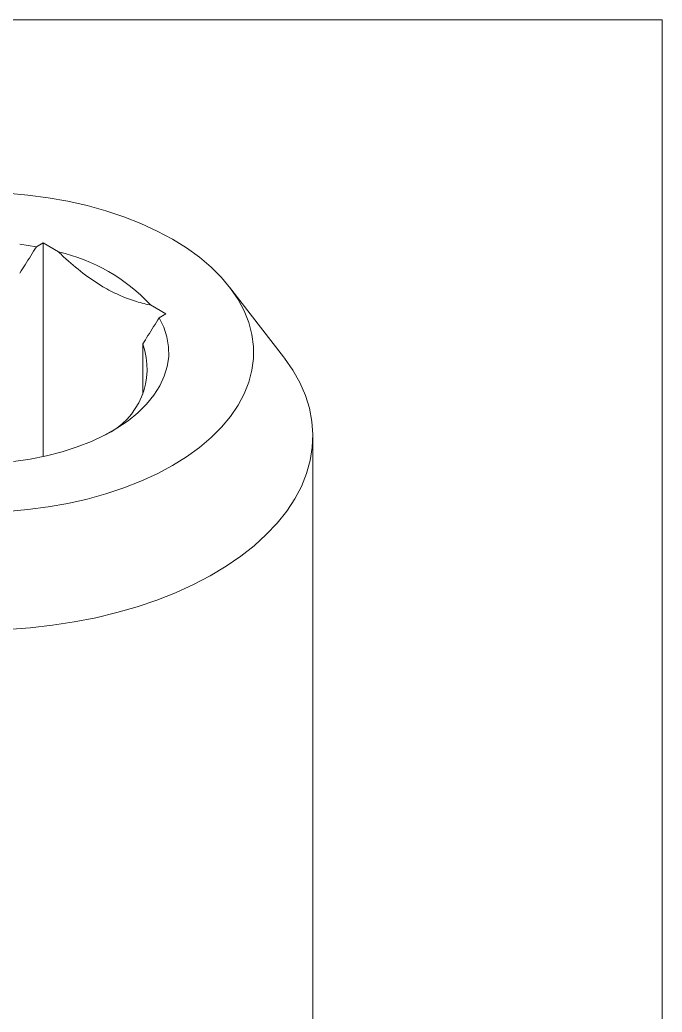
# Model space of a CAD drawing. Header units: millimetres. Extents: x 2 to 278, y 1 to 215.
# Drawn here: x 254.13 to 277.99, y 177.78 to 214.65 of the extents above; entities that cross this region are included whole.
import ezdxf

# ---------------------------------------------------------------- set-up
doc = ezdxf.new("R2010")
doc.units = ezdxf.units.MM

msp = doc.modelspace()

# ---------------------------------------------------------------- linework, layer by layer
at = {"color": 7, "linetype": 'Continuous', "lineweight": 0}
for p, q in [((1.579, 214.645), (277.989, 214.645)), ((277.989, 0.903), (277.989, 214.645)), ((254.748, 206.214), (254.996, 206.357)), ((254.996, 206.357), (255.571, 206.025)), ((254.996, 206.357), (254.996, 198.421)), ((263.928, 202.127), (261.92, 204.72)), ((258.982, 204.056), (259.558, 203.724)), ((259.31, 203.581), (259.558, 203.724)), ((258.697, 202.605), (258.697, 200.737)), ((265.017, 121.157), (265.017, 199.182))]:
    msp.add_line(p, q, dxfattribs=at)
at = {"color": 7, "linetype": 'Continuous', "lineweight": 0, "flags": 128}
for points in [[(253.67, 196.384), (254.432, 196.45), (255.183, 196.549), (255.919, 196.68), (256.636, 196.843), (257.33, 197.036), (257.997, 197.258), (258.634, 197.508), (259.236, 197.786), (259.801, 198.088), (260.324, 198.414), (260.805, 198.762), (261.239, 199.129), (261.624, 199.514), (261.958, 199.915), (262.239, 200.329), (262.466, 200.754), (262.638, 201.187), (262.753, 201.627), (262.81, 202.07), (262.81, 202.515), (262.753, 202.959), (262.638, 203.398), (262.466, 203.832), (262.239, 204.257), (261.958, 204.671), (261.624, 205.071), (261.239, 205.456), (260.805, 205.824), (260.324, 206.171), (259.801, 206.497), (259.236, 206.8), (258.634, 207.077), (257.997, 207.328), (257.33, 207.55), (256.636, 207.743), (255.919, 207.905), (255.183, 208.036), (254.432, 208.135), (253.67, 208.202)], [(254.135, 206.313), (254.748, 206.214)], [(259.31, 203.581), (259.482, 203.227), (259.598, 202.865), (259.658, 202.499), (259.662, 202.131), (259.608, 201.765), (259.499, 201.403), (259.334, 201.047), (259.115, 200.702), (258.844, 200.369), (258.522, 200.052), (258.153, 199.752), (257.739, 199.473), (257.283, 199.216), (256.79, 198.983), (256.263, 198.777), (255.706, 198.598), (255.124, 198.449), (254.521, 198.33), (253.902, 198.243)], [(263.928, 202.127), (263.962, 202.083), (264.275, 201.631), (264.535, 201.167), (264.74, 200.694), (264.888, 200.214), (264.981, 199.73), (265.017, 199.243), (264.995, 198.755), (264.917, 198.27), (264.782, 197.789), (264.591, 197.314), (264.345, 196.848), (264.045, 196.392), (263.693, 195.949), (263.289, 195.521), (262.837, 195.11), (262.337, 194.717), (261.792, 194.344), (261.205, 193.994), (260.579, 193.667), (259.916, 193.365), (259.218, 193.09), (258.491, 192.843), (257.736, 192.625), (256.957, 192.436), (256.158, 192.279), (255.343, 192.152), (254.514, 192.058), (253.677, 191.997)]]:
    msp.add_lwpolyline(points, dxfattribs=at)
at = {"color": 7, "linetype": 'Continuous', "lineweight": 0}
for centre, radius, start, end in [((254.104, 199.544), 6.645, 42.763, 77.2424), ((256.153, 201.677), 2.708, 294.8062, 20.0374)]:
    msp.add_arc(centre, radius, start, end, dxfattribs=at)
for points, knots in [([(254.135, 205.238), (254.201, 205.342), (254.406, 205.666), (254.61, 205.992), (254.748, 206.214)], [0, 0, 0, 0, 0.3191902, 1, 1, 1, 1]), ([(255.571, 206.025), (255.634, 205.965), (255.931, 205.681), (256.477, 205.218), (257.167, 204.744), (257.808, 204.413), (258.392, 204.192), (258.78, 204.094), (258.974, 204.057), (258.982, 204.056)], [0, 0, 0, 0, 0.056868, 0.269925, 0.482787, 0.65254, 0.822967, 0.992994, 1, 1, 1, 1]), ([(258.697, 202.605), (258.763, 202.708), (258.968, 203.033), (259.172, 203.359), (259.31, 203.581)], [0, 0, 0, 0, 0.31919, 1, 1, 1, 1])]:
    msp.add_open_spline(points, degree=3, knots=knots, dxfattribs=at)

doc.saveas('drawing.dxf')
